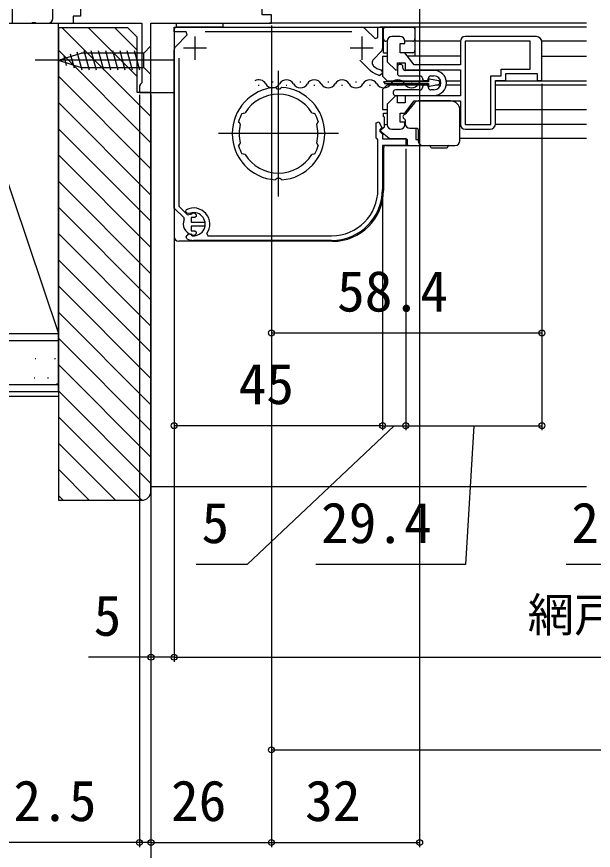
# Model space of a CAD drawing. Units: millimetres, scale not verified. Extents: x -525 to 525, y -783 to 778.
# Drawn here: x -189 to -64.5, y -576.3 to -396.3 of the extents above; entities that cross this region are included whole.
import ezdxf
from ezdxf.enums import TextEntityAlignment as Align

# ---------------------------------------------------------------- set-up
doc = ezdxf.new("R2010")
doc.units = ezdxf.units.MM
doc.header["$LTSCALE"] = 4
for name, color, linetype in [('0-2_YKK_11', 7, 'Continuous'), ('0-3_YKK_12', 2, 'Continuous'), ('0-4_YKK_13', 4, 'Continuous'), ('0-6_YKK_D', 6, 'Continuous'), ('0-8_YSS_K', 3, 'Continuous'), ('0-9_YSS_KE', 3, 'Continuous')]:
    doc.layers.add(name, color=color, linetype=linetype)
doc.styles.add('ＭＳ ゴシック', font='')
doc.styles.get('ＭＳ ゴシック').set_extended_font_data('MS Gothic')

msp = doc.modelspace()

# ---------------------------------------------------------------- linework, layer by layer
at = {"layer": '0-2_YKK_11'}
for p, q in [((-150.5, -400.6), (-150.5, -405.6)), ((-116.666, -399.6), (-148.334, -399.6)), ((-114.5, -400.6), (-114.5, -405.6)), ((-106.2, -400.6), (-108, -400.6)), ((-76.8, -400.6), (-92.2, -400.6)), ((-148, -403.1), (-153, -403.1)), ((-112, -403.1), (-117, -403.1)), ((-110.293, -403.843), (-111.962, -405.512)), ((-108, -420.6), (-106.2, -420.6)), ((-92.2, -420.6), (-86.8, -420.6)), ((-124.224, -423.588), (-124.05, -423.936)), ((-124.224, -423.588), (-124.05, -423.936)), ((-133.191, -431.528), (-132.977, -431.339)), ((-133.191, -431.528), (-132.977, -431.339)), ((-132.977, -431.339), (-132.771, -431.149)), ((-132.977, -431.339), (-132.771, -431.149)), ((-151.319, -438.911), (-151.192, -438.846)), ((-151.192, -443.354), (-151.319, -443.289)), ((-151.233, -443.48), (-151.027, -443.59)), ((-121, -444.6), (-150.8, -444.6))]:
    msp.add_line(p, q, dxfattribs=at)
for points in [[(-190, -283.7), (-190, -344.3), (-218, -344.3), (-218, -347.7), (-216.1, -347.7), (-215.6, -347.2), (-215.1, -346.7), (-190, -346.7), (-190, -397.7), (-185.758, -397.7), (-185.575, -397.58), (-185.025, -397.58), (-184.842, -397.7), (-182.2, -397.7)], [(-181.2, -396.7), (-181.2, -393.8), (-175.2, -393.8), (-175.2, -396.2), (-176.8, -396.2), (-176.8, -397.7), (-162, -397.7), (-162, -410.608), (-162.25, -410.904), (-162.5, -411.2), (-162.5, -412.7), (-160, -412.7), (-160, -397.7), (-134, -397.7), (-134, -395.9), (-136, -395.9), (-136, -387.7), (-139.3, -387.7)], [(-154.707, -402.782), (-152.172, -400.246), (-152.44, -399.6), (-155, -399.6), (-155, -398.6), (-114.464, -398.6)], [(-113.757, -398.893), (-111.617, -401.033), (-111, -400.777), (-111, -398.6), (-110, -398.6), (-110, -403.136)], [(-109, -401.6), (-109, -406.025), (-107.17, -407.854), (-106.8, -407.701), (-106.8, -406.3), (-105.1, -406.3), (-105.1, -407.8), (-93.2, -407.8), (-93.2, -413.4), (-105.1, -413.4), (-105.1, -414.9), (-106.8, -414.9), (-106.8, -413.5), (-107.17, -413.347), (-109, -415.176), (-109, -419.6)], [(-93.2, -401.6), (-93.2, -406.7), (-103.2, -406.7), (-105.2, -404.1), (-106.2, -404.1), (-106.2, -402.1), (-105.2, -402.1), (-105.2, -401.6)], [(-85.6, -419.4), (-85.6, -410.1), (-83.4, -410.1), (-83.4, -408.6), (-76.6, -408.6), (-76.6, -410.1), (-75.6, -410.1), (-75.6, -401.8)], [(-152.81, -440.088), (-152.866, -439.741), (-155, -437.607), (-155, -403.489)], [(-154, -405.266), (-154, -437.193), (-152.159, -439.034), (-151.812, -439.09)], [(-112.627, -407.942), (-112.643, -407.927), (-114.889, -405.681)], [(-110.378, -407.791), (-110, -408.276), (-110, -408.482), (-110.616, -408.968)], [(-132.771, -411.958), (-132.977, -411.768), (-133.191, -411.579)], [(-132.771, -411.958), (-132.977, -411.768), (-133.191, -411.579)], [(-131.762, -411.579), (-131.976, -411.768), (-132.182, -411.958)], [(-131.762, -411.579), (-131.976, -411.768), (-132.182, -411.958)], [(-105.2, -419.6), (-105.2, -419.1), (-106.2, -419.1), (-106.2, -417.1), (-105.2, -417.1), (-103.2, -414.5), (-93.2, -414.5), (-93.2, -419.6)], [(-140.358, -417.208), (-140.105, -417.121), (-140.044, -417.146), (-139.673, -417.03)], [(-140.358, -417.208), (-140.105, -417.121), (-140.044, -417.146), (-139.673, -417.03)], [(-125.28, -417.03), (-124.909, -417.146), (-124.849, -417.121), (-124.595, -417.208)], [(-125.28, -417.03), (-124.909, -417.146), (-124.849, -417.121), (-124.595, -417.208)], [(-140.73, -419.52), (-140.904, -419.172), (-140.964, -419.146), (-141.077, -418.903)], [(-140.73, -419.52), (-140.904, -419.172), (-140.964, -419.146), (-141.077, -418.903)], [(-123.876, -418.903), (-123.989, -419.146), (-124.05, -419.172), (-124.224, -419.52)], [(-123.876, -418.903), (-123.989, -419.146), (-124.05, -419.172), (-124.224, -419.52)], [(-111, -433.6), (-111, -422.9), (-111.2, -422.7), (-111.4, -422.5), (-111.4, -419.186), (-110.791, -419.037), (-110.155, -420.255), (-110.6, -420.7), (-110.6, -421.1), (-110, -421.7), (-110, -422.7), (-105, -422.7), (-105, -424.1), (-110, -424.1), (-110, -433.6)], [(-141.077, -424.205), (-140.964, -423.962), (-140.904, -423.936), (-140.73, -423.588)], [(-141.077, -424.205), (-140.964, -423.962), (-140.904, -423.936), (-140.73, -423.588)], [(-124.05, -423.936), (-123.989, -423.962), (-123.876, -424.205)], [(-124.05, -423.936), (-123.989, -423.962), (-123.876, -424.205)], [(-139.673, -426.077), (-140.044, -425.961), (-140.105, -425.987), (-140.358, -425.899)], [(-139.673, -426.077), (-140.044, -425.961), (-140.105, -425.987), (-140.358, -425.899)], [(-124.595, -425.899), (-124.849, -425.987), (-124.909, -425.961), (-125.28, -426.077)], [(-124.595, -425.899), (-124.849, -425.987), (-124.909, -425.961), (-125.28, -426.077)], [(-132.182, -431.149), (-131.976, -431.339), (-131.762, -431.528)], [(-132.182, -431.149), (-131.976, -431.339), (-131.762, -431.528)], [(-151.82, -438.817), (-152.154, -438.756), (-152.454, -438.456), (-152.378, -437.976)], [(-150.208, -439.4), (-150.504, -439.65), (-151.3, -439.65), (-151.3, -440.7), (-148.35, -440.7), (-148.35, -441.5), (-151.3, -441.5), (-151.3, -442.55), (-150.504, -442.55), (-150.208, -442.8)], [(-152.258, -444.282), (-152.393, -443.859), (-152.219, -443.557)], [(-147.946, -443.126), (-147.702, -443.6), (-121, -443.6)]]:
    msp.add_lwpolyline(points, dxfattribs=at)
msp.add_lwpolyline([(-92.2, -401.6), (-92.2, -419.6), (-86.6, -419.6), (-86.6, -409.1), (-84.4, -409.1), (-84.4, -407.6), (-78.1, -407.6), (-78.1, -401.6)], close=True, dxfattribs=at)
for centre, radius, start, end in [((-182.2, -396.7), 1, 270.00001, 359.99999), ((-114.464, -399.6), 1, 45.00003, 90.00002), ((-108, -401.6), 1, 90.00001, 179.99999), ((-106.2, -401.6), 1, 0.00001, 89.99999), ((-92.2, -401.6), 1, 90.00001, 179.99999), ((-76.8, -401.8), 1.2, 0.00001, 89.99999), ((-154, -403.489), 1, 135.00003, 180.00002), ((-111, -403.136), 1, 315.00003, 0.00002), ((-111.255, -406.219), 1, 134.99998, 227.55575), ((-109.5, -404.3), 4.8, 229.35522, 256.55227), ((-109.5, -404.3), 3.6, 227.55576, 255.88303), ((-132.477, -421.554), 10, 94.09604, 265.90396), ((-132.477, -421.554), 10, 94.09604, 265.90396), ((-132.477, -421.554), 9.6, 88.24271, 91.75729), ((-132.477, -421.554), 9.6, 88.24271, 91.75729), ((-132.477, -421.554), 10, 274.09604, 85.90396), ((-132.477, -421.554), 10, 274.09604, 85.90396), ((-132.477, -421.554), 8.5, 32.15412, 147.84588), ((-132.477, -421.554), 8.5, 32.15412, 147.84588), ((-132.477, -421.554), 9, 151.12995, 162.87008), ((-132.477, -421.554), 9, 151.12995, 162.87008), ((-132.477, -421.554), 9, 17.12992, 28.87005), ((-132.477, -421.554), 9, 17.12992, 28.87005), ((-132.477, -421.554), 8.5, 166.15413, 193.84587), ((-132.477, -421.554), 8.5, 166.15413, 193.84587), ((-132.477, -421.554), 8.5, 346.15413, 13.84587), ((-132.477, -421.554), 8.5, 346.15413, 13.84587), ((-108, -419.6), 1, 180.00001, 269.99999), ((-106.2, -419.6), 1, 270.00001, 359.99999), ((-92.2, -419.6), 1, 180.00001, 269.99999), ((-86.8, -419.4), 1.2, 270.00001, 359.99999), ((-132.477, -421.554), 9, 197.12993, 208.87006), ((-132.477, -421.554), 9, 197.12993, 208.87006), ((-132.477, -421.554), 9, 331.12994, 342.87007), ((-132.477, -421.554), 9, 331.12994, 342.87007), ((-132.477, -421.554), 8.5, 212.15412, 327.84588), ((-132.477, -421.554), 8.5, 212.15412, 327.84588), ((-132.477, -421.554), 9.6, 268.24271, 271.75729), ((-132.477, -421.554), 9.6, 268.24271, 271.75729), ((-121, -433.6), 10, 270.00001, 359.99999), ((-121, -433.6), 11, 270.00001, 359.99999), ((-150.8, -441.1), 3.5, 324.62345, 116.79004), ((-150.8, -441.1), 2.5, 264.7993, 114.07517), ((-150.8, -441.1), 2.25, 103.33472, 116.7161), ((-150.8, -439.3), 0.6, 350.40593, 130.80443), ((-150.8, -441.1), 2.25, 153.2839, 256.66525), ((-150.8, -441.1), 3.5, 245.37938, 270.00001), ((-151.699, -443.857), 0.6, 38.98367, 149.99997), ((-150.8, -442.9), 0.6, 229.19557, 9.59407)]:
    msp.add_arc(centre, radius, start, end, dxfattribs=at)
at = {"layer": '0-3_YKK_12'}
for p, q in [((-182.2, -397.7), (-176.3, -397.7)), ((-65.995, -397.7), (-134.5, -397.7)), ((-65.995, -398.6), (-110.5, -398.6)), ((-103, -398.6), (-103, -404.85)), ((-93.2, -401.6), (-103, -401.6)), ((-65.995, -401.6), (-75.617, -401.6)), ((-110, -404.85), (-109, -404.85)), ((-110, -404.85), (-110, -409.15)), ((-93.2, -404.85), (-104.623, -404.85)), ((-75.6, -404.85), (-65.995, -404.85)), ((-132.471, -435.087), (-132.471, -408.02)), ((-109, -410.15), (-110, -409.15)), ((-109, -410.15), (-100.1, -410.15)), ((-97.886, -410.15), (-97.469, -410.15)), ((-96.238, -410.15), (-93.2, -410.15)), ((-85.466, -410.15), (-65.995, -410.15)), ((-136.637, -411.18), (-136.837, -411.18)), ((-133.637, -410.42), (-133.837, -410.42)), ((-130.637, -411.18), (-130.837, -411.18)), ((-127.637, -410.42), (-127.837, -410.42)), ((-124.637, -411.18), (-124.837, -411.18)), ((-121.637, -410.42), (-121.837, -410.42)), ((-118.637, -411.18), (-118.837, -411.18)), ((-115.637, -410.42), (-115.837, -410.42)), ((-112.637, -411.18), (-112.837, -411.18)), ((-109, -411.05), (-110, -412.05)), ((-110, -412.05), (-110, -416.35)), ((-109.637, -410.42), (-109.837, -410.42)), ((-109, -411.05), (-100.1, -411.05)), ((-106.637, -411.18), (-106.837, -411.18)), ((-103.637, -410.42), (-103.837, -410.42)), ((-98.603, -411.05), (-97.469, -411.05)), ((-96.238, -411.05), (-93.2, -411.05)), ((-85.6, -411.05), (-65.995, -411.05)), ((-160.5, -412.7), (-155, -412.7)), ((-110, -416.35), (-109, -416.35)), ((-104.623, -416.35), (-104.277, -416.35)), ((-85.6, -416.35), (-65.995, -416.35)), ((-65.995, -419.6), (-85.617, -419.6)), ((-119.54, -421.554), (-145.413, -421.554)), ((-65.995, -422.6), (-93.298, -422.6))]:
    msp.add_line(p, q, dxfattribs=at)
for centre, start, end in [((-136.737, -411.638), 29.20254, 119.56255), ((-130.737, -411.638), 29.20254, 150.79746), ((-124.737, -411.638), 29.20254, 150.79746), ((-118.737, -411.638), 29.20254, 150.79746), ((-112.737, -411.638), 29.20254, 150.79746), ((-106.737, -411.638), 29.20254, 150.79746), ((-100.737, -411.638), 130.58595, 150.79746), ((-133.737, -409.962), 209.20254, 330.79746), ((-127.737, -409.962), 209.20254, 330.79746), ((-121.737, -409.962), 209.20254, 330.79746), ((-115.737, -409.962), 209.20254, 330.79746), ((-109.737, -409.962), 209.20254, 330.79746), ((-103.737, -409.962), 209.20254, 330.79746)]:
    msp.add_arc(centre, 1.718, start, end, dxfattribs=at)
at = {"layer": '0-4_YKK_13'}
for p, q in [((-155, -399.1), (-155, -443.8)), ((-154.5, -398.6), (-103.1, -398.6)), ((-109.8, -404.1), (-109.8, -398.9)), ((-109.8, -403.893), (-109.8, -398.9)), ((-160, -402.601), (-161.55, -404.151)), ((-160, -408.801), (-160, -402.601)), ((-109.8, -404.1), (-109.8, -401.6)), ((-109, -401.6), (-109.3, -401.6)), ((-109, -401.6), (-109.3, -401.6)), ((-109, -401.6), (-109.3, -401.6)), ((-103.5, -401.6), (-105.2, -401.6)), ((-180, -405.701), (-175.084, -404.151)), ((-178.853, -404.762), (-178.304, -406.812)), ((-177.421, -404.311), (-176.608, -407.347)), ((-175.989, -403.859), (-174.933, -407.801)), ((-161.55, -404.151), (-175.084, -404.151)), ((-174.506, -403.601), (-173.38, -407.801)), ((-172.953, -403.601), (-171.827, -407.801)), ((-171.4, -403.601), (-170.274, -407.801)), ((-169.847, -403.601), (-168.721, -407.801)), ((-168.294, -403.601), (-167.169, -407.801)), ((-166.741, -403.601), (-165.616, -407.801)), ((-165.188, -403.601), (-164.063, -407.801)), ((-163.635, -403.601), (-162.51, -407.801)), ((-161.55, -407.251), (-161.55, -404.151)), ((-109.8, -404.1), (-109.8, -403.462)), ((-109.8, -404.1), (-109, -404.1)), ((-103.5, -404.1), (-105.9, -404.1)), ((-155, -405.701), (-185, -405.701)), ((-180, -405.701), (-175.084, -407.251)), ((-106.1, -406.6), (-106.3, -406.6)), ((-175.084, -407.251), (-161.55, -407.251)), ((-160, -408.801), (-161.55, -407.251)), ((-106.8, -407.1), (-106.8, -408.6)), ((-105.6, -407.4), (-105.6, -407.1)), ((-98.9, -407.9), (-105.1, -407.9)), ((-106.3, -409.1), (-101.9, -409.1)), ((-100.9, -410.1), (-100.6, -410.1)), ((-100.1, -409.983), (-100.1, -410.333)), ((-97.928, -410.14), (-99.864, -409.787)), ((-99.6, -409.1), (-98.9, -409.1)), ((-101.9, -412.1), (-107.2, -412.1)), ((-100.6, -411.1), (-100.9, -411.1)), ((-99.864, -411.28), (-97.928, -410.927)), ((-98.9, -412.1), (-99.6, -412.1)), ((-107.7, -412.6), (-107.7, -412.8)), ((-107.2, -413.3), (-98.9, -413.3)), ((-106.468, -413.3), (-98.9, -413.3)), ((-103.132, -414.884), (-105.02, -417.301)), ((-95.298, -414.5), (-102.344, -414.5)), ((-109.8, -417.9), (-109.8, -417.1)), ((-109.8, -417.1), (-109, -417.1)), ((-105.348, -417.1), (-104.863, -417.1)), ((-104.6, -416.35), (-104.6, -416.763)), ((-93.298, -418.366), (-93.298, -416.5)), ((-109.6, -420.1), (-109.6, -418.1)), ((-105.105, -418.578), (-105.098, -418.642)), ((-105.098, -418.642), (-105.098, -419.4)), ((-93.298, -419.516), (-93.298, -418.366)), ((-110.6, -420.9), (-109.6, -420.1)), ((-110.6, -420.9), (-108.5, -422.6)), ((-109.6, -419.6), (-109, -419.6)), ((-105.2, -419.6), (-105.078, -419.6)), ((-104.098, -420.4), (-102.598, -420.4)), ((-102.298, -420.7), (-102.298, -423.1)), ((-93.298, -423.1), (-93.298, -419.516)), ((-108.5, -422.6), (-105.1, -422.6)), ((-109.8, -424.6), (-109.8, -433.8)), ((-109.3, -424.1), (-100.3, -424.1)), ((-104.6, -423.9), (-104.6, -423.1)), ((-101.298, -424.1), (-94.298, -424.1)), ((-99.651, -424.4), (-99.651, -424.3)), ((-99.451, -424.6), (-97.798, -424.6)), ((-97.798, -424.6), (-96.144, -424.6)), ((-95.944, -424.3), (-95.944, -424.4)), ((-120.8, -444.8), (-154, -444.8))]:
    msp.add_line(p, q, dxfattribs=at)
msp.add_lwpolyline([(-154.5, -398.6), (-154.5, -397.68), (-144.5, -397.68), (-144.5, -398.6)], close=True, dxfattribs=at)
for points in [[(-100.1, -410.333), (-109.6, -410.333), (-109.6, -410.733), (-100.1, -410.733), (-100.1, -411.083)], [(-102.8, -420.4), (-102.8, -422.8), (-102.298, -422.8)]]:
    msp.add_lwpolyline(points, dxfattribs=at)
for centre, radius, start, end in [((-154.5, -399.1), 0.5, 90, 180), ((-109.5, -398.9), 0.3, 90, 180), ((-103.3, -398.9), 0.3, 360, 90), ((-109.3, -401.1), 0.5, 180, 270), ((-103.5, -401.1), 0.5, 270, 360), ((-103.5, -403.6), 0.5, 270, 360), ((-106.3, -407.1), 0.5, 90, 180), ((-106.1, -407.1), 0.5, 0, 90), ((-105.1, -407.4), 0.5, 180, 270), ((-98.9, -410.6), 2.7, 360, 90), ((-106.3, -408.6), 0.5, 180, 270), ((-101.9, -409.6), 0.5, 0, 90), ((-100.9, -409.6), 0.5, 180, 270), ((-100.6, -409.6), 0.5, 270, 0), ((-99.6, -409.6), 0.5, 90, 180), ((-99.9, -409.983), 0.2, 79.65887, 180), ((-98.9, -410.6), 1.5, 360, 90), ((-98, -410.533), 0.4, 280.34113, 79.65887), ((-107.2, -412.6), 0.5, 90, 180), ((-101.9, -411.6), 0.5, 270, 0), ((-100.9, -411.6), 0.5, 90, 180), ((-100.6, -411.6), 0.5, 360, 90), ((-99.9, -411.083), 0.2, 180, 280.34113), ((-99.6, -411.6), 0.5, 180, 270), ((-98.9, -410.6), 2.7, 270, 360), ((-98.9, -410.6), 1.5, 270, 360), ((-107.2, -412.8), 0.5, 180, 270), ((-102.344, -415.5), 1, 90, 142), ((-95.298, -416.5), 2, 0, 90), ((-105.098, -417.9), 0.5, 101.44555, 247.97569), ((-105.256, -417.116), 0.3, 281.44555, 322), ((-109.8, -418.1), 0.2, 0, 90), ((-105.398, -418.642), 0.3, 12.23345, 67.97569), ((-104.098, -419.4), 1, 180, 270), ((-102.598, -420.7), 0.3, 65.66023, 90), ((-102.598, -420.7), 0.3, 0, 65.66023), ((-105.1, -423.1), 0.5, 0, 90), ((-109.3, -424.6), 0.5, 90, 180), ((-104.4, -423.9), 0.2, 180, 270), ((-101.298, -423.1), 1, 180, 270), ((-99.851, -424.3), 0.2, 0, 90), ((-99.451, -424.4), 0.2, 180, 270), ((-96.144, -424.4), 0.2, 270, 0), ((-95.744, -424.3), 0.2, 90, 180), ((-94.298, -423.1), 1, 270, 0), ((-120.8, -433.8), 11, 270, 0), ((-154, -443.8), 1, 180, 270)]:
    msp.add_arc(centre, radius, start, end, dxfattribs=at)
at = {"layer": '0-6_YKK_D'}
for p, q in [((-102, -383.7), (-102, -575.599)), ((-134, -398.199), (-134.001, -555.599)), ((-134, -398.2), (-134, -575.599)), ((-134, -398.2), (-134, -575.599)), ((-134, -398.2), (-134, -465.6)), ((-75.6, -410.8), (-75.6, -485.6)), ((-75.6, -410.8), (-75.6, -465.6)), ((-162.5, -413.2), (-162.5, -575.599)), ((-160, -413.2), (-160, -575.599)), ((-160, -413.2), (-160, -595.599)), ((-160, -413.2), (-160, -575.599)), ((-160, -413.2), (-160, -595.599)), ((-160, -413.2), (-160, -535.6)), ((-105, -424.8), (-105, -485.6)), ((-105, -424.8), (-105, -485.6)), ((-110, -434.6), (-110, -485.6)), ((-110, -434.6), (-110, -485.6)), ((-155, -438.483), (-155, -535.6)), ((-155, -438.483), (-155, -535.6)), ((-155, -438.483), (-155, -485.6)), ((-75.6, -464.6), (-134, -464.6)), ((-110, -484.6), (-155, -484.6)), ((-110, -484.6), (-105, -484.6)), ((-105, -484.6), (-75.6, -484.6)), ((-155, -534.6), (124.995, -534.6)), ((-134.001, -554.599), (103.999, -554.601)), ((-162.5, -574.599), (-190.827, -574.599)), ((-160, -574.599), (-162.5, -574.599)), ((-160, -574.599), (-157.45, -574.599)), ((-160, -574.599), (-134, -574.599)), ((-134, -574.599), (-102, -574.599))]:
    msp.add_line(p, q, dxfattribs=at)
for points in [[(-107.5, -484.6), (-139.257, -514.6), (-150.212, -514.6)], [(-90.3, -484.6), (-92.12, -514.6), (-124.415, -514.6)], [(-32.2, -484.6), (-38.07, -514.6), (-70.366, -514.6)], [(-155, -534.6), (-160, -534.6), (-173.505, -534.6)]]:
    msp.add_lwpolyline(points, dxfattribs=at)
for centre in [(-134, -464.6), (-75.6, -464.6), (-155, -484.6), (-110, -484.6), (-110, -484.6), (-105, -484.6), (-105, -484.6), (-75.6, -484.6), (-160, -534.6), (-155, -534.6), (-155, -534.6), (-134.001, -554.599), (-162.5, -574.599), (-160, -574.599), (-160, -574.599), (-134, -574.599), (-134, -574.599), (-102, -574.599)]:
    msp.add_circle(centre, 0.637, dxfattribs=at)
at = {"layer": '0-8_YSS_K'}
for p, q in [((-202.5, -397.7), (-175, -397.7)), ((-202.5, -397.7), (-180, -464.7)), ((-180, -464.7), (-180, -397.7)), ((-179.153, -398.7), (-160, -417.853)), ((-173.496, -398.7), (-163, -409.196)), ((-167.839, -398.7), (-163, -403.539)), ((-180, -403.51), (-160, -423.51)), ((-180, -409.167), (-160, -429.167)), ((-180, -414.823), (-160, -434.823)), ((-180, -420.48), (-160, -440.48)), ((-180, -426.137), (-160, -446.137)), ((-180, -431.794), (-160, -451.794)), ((-180, -437.451), (-160, -457.451)), ((-180, -443.108), (-160, -463.108)), ((-180, -448.765), (-160, -468.765)), ((-180, -454.421), (-160, -474.421)), ((-180, -460.078), (-160, -480.078)), ((-202.5, -464.7), (-180, -464.7)), ((-180, -465.735), (-160, -485.735)), ((-352.342, -466.2), (-180, -466.2)), ((-184.83, -470.148), (-185.03, -470.148)), ((-180.617, -470.148), (-180.817, -470.148)), ((-180, -471.392), (-160, -491.392)), ((-185.058, -474.359), (-185.258, -474.359)), ((-182.16, -474.359), (-182.36, -474.359)), ((-352.342, -475.7), (-180, -475.7)), ((-180.179, -475.605), (-180.379, -475.605)), ((-352.342, -478.2), (-180, -478.2)), ((-180, -477.049), (-160, -497.049)), ((-180, -482.706), (-162.006, -500.7)), ((-180, -485.3), (-180, -497.8)), ((-180, -488.363), (-167.663, -500.7)), ((-180, -494.019), (-173.319, -500.7)), ((-65.995, -497.8), (-160, -497.8)), ((-180, -499.676), (-178.976, -500.7))]:
    msp.add_line(p, q, dxfattribs=at)
at = {"layer": '0-9_YSS_KE'}
for p, q in [((-352.342, -464.7), (-180, -464.7)), ((-180, -477.2), (-180, -464.7)), ((-352.342, -477.2), (-180, -477.2))]:
    msp.add_line(p, q, dxfattribs=at)
for points in [[(-180, -398.7), (-180, -500.7), (-162, -500.7)], [(-160, -498.7), (-160, -412.7), (-163, -412.7), (-163, -400.7), (-165, -398.7), (-180, -398.7)]]:
    msp.add_lwpolyline(points, dxfattribs=at)
msp.add_arc((-162, -498.7), 2, 270.00001, 359.99999, dxfattribs=at)

# ---------------------------------------------------------------- texts
at = {"layer": '0-6_YKK_D', "style": 'ＭＳ ゴシック'}
for s, height, p in [('58.4', 8.798, (-119.834, -462.6)), ('45', 8.798, (-141.091, -482.6)), ('5', 8.798, (-149.098, -512.6)), ('29.4', 8.798, (-123.302, -512.6)), ('23.4', 8.798, (-69.252, -512.6)), ('5', 8.798, (-172.391, -532.6)), ('網戸出来幅＝W－70', 7.331, (-78.668, -531.293)), ('2.5', 8.798, (-189.714, -572.599)), ('26', 8.798, (-155.693, -572.599)), ('32', 8.798, (-126.727, -572.599))]:
    msp.add_text(s, height=height, dxfattribs=at).set_placement(p, align=Align.BOTTOM_LEFT)

doc.saveas('drawing.dxf')
